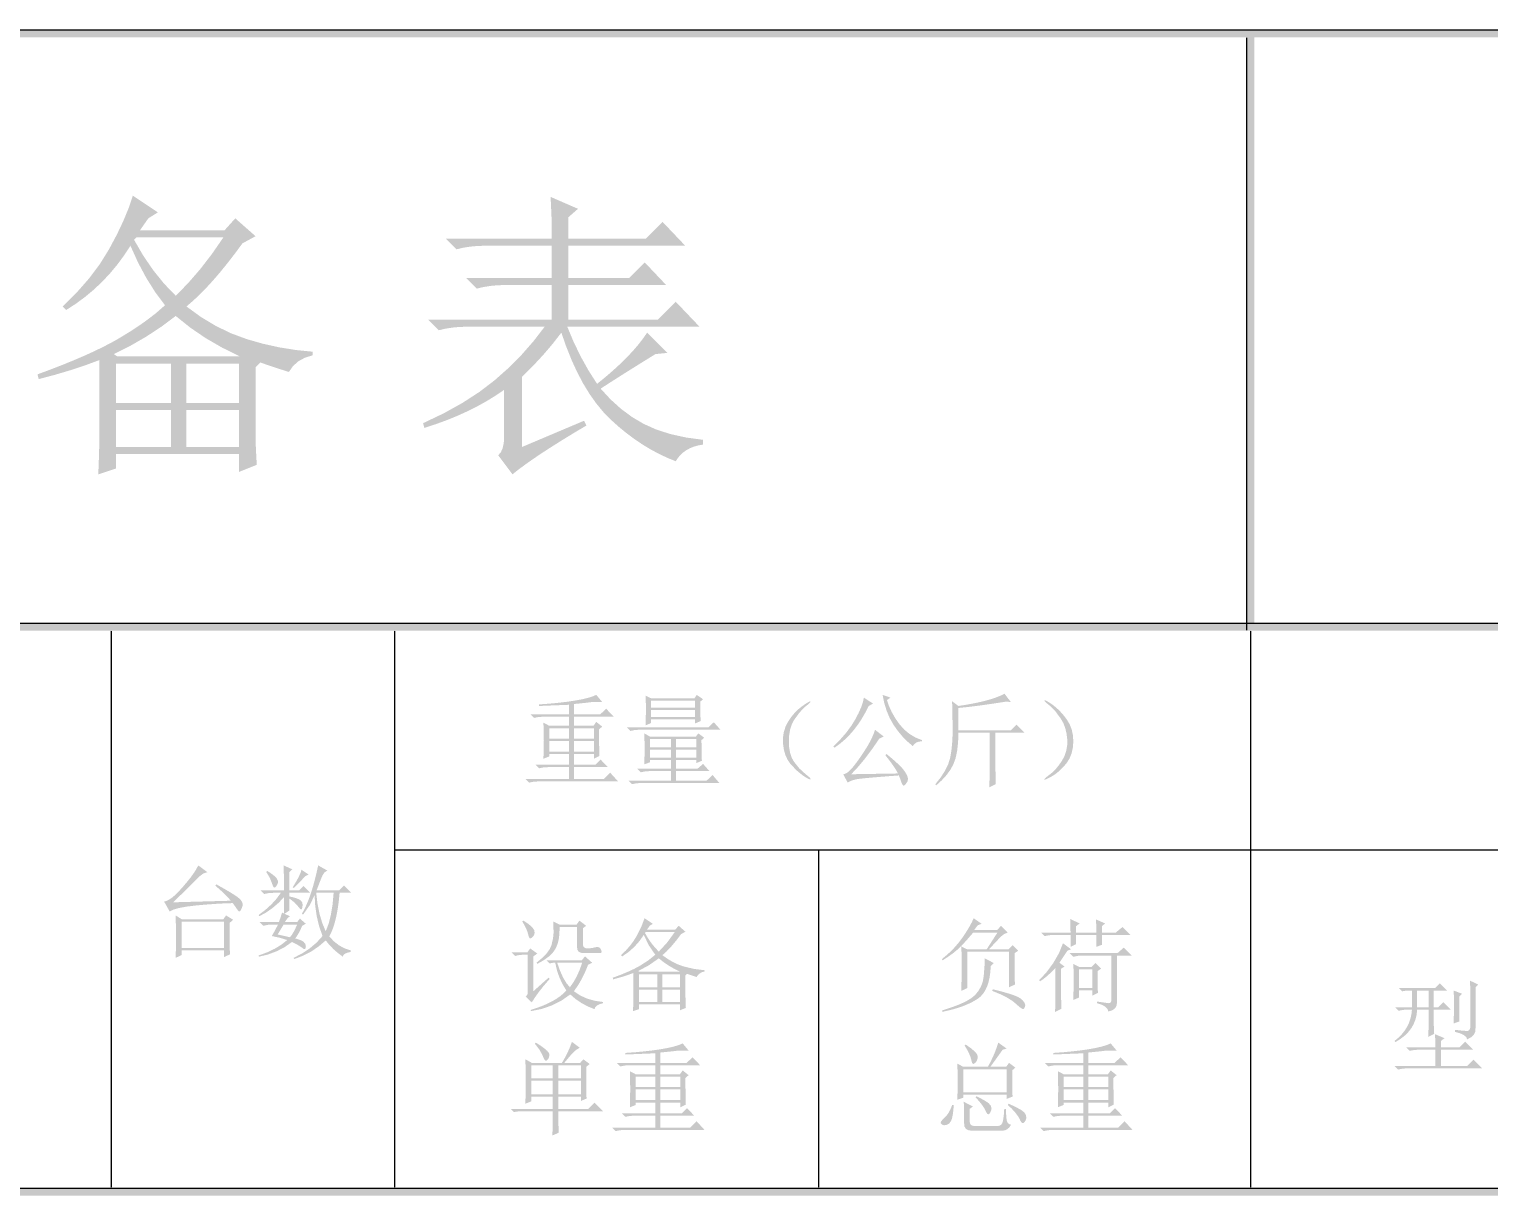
# Model space of a CAD drawing. Header units: millimetres. Extents: x 0 to 383, y 25 to 284.
# Drawn here: x 141.7 to 202.5, y 235.5 to 283.9 of the extents above; entities that cross this region are included whole.
import ezdxf

# ---------------------------------------------------------------- set-up
doc = ezdxf.new("R2010")
doc.units = ezdxf.units.MM

msp = doc.modelspace()

# ---------------------------------------------------------------- hatches: boundary and pattern name
h = msp.add_hatch(color=0)
h.dxf.hatch_style = 2
h.paths.add_polyline_path([(0, 283.548226), (383.109611, 283.548226), (383.109611, 283.886892), (0, 283.886892)])
h = msp.add_hatch(color=0)
h.dxf.hatch_style = 2
h.paths.add_polyline_path([(192.380306, 258.825559), (192.718979, 258.825559), (192.718979, 283.548226), (192.380306, 283.548226)])
h = msp.add_hatch(color=0)
h.paths.add_polyline_path([(144.585972, 265.339601), (144.607676, 265.910109), (144.623179, 266.431007), (144.632481, 266.902296), (144.635582, 267.323976), (144.635582, 270.102101), (144.049571, 269.88506), (143.432554, 269.680421), (142.784532, 269.488185), (142.105503, 269.308351), (142.055894, 269.506788), (142.586094, 269.703675), (143.085289, 269.897462), (143.553477, 270.088148), (143.99066, 270.275734), (144.396836, 270.460218), (144.772007, 270.641603), (145.116172, 270.819886), (145.429332, 270.995069), (145.996739, 271.342335), (146.508336, 271.689601), (146.964122, 272.036866), (147.364097, 272.384132), (146.95792, 272.929835), (146.58275, 273.525148), (146.238585, 274.170069), (145.925425, 274.864601), (145.655674, 274.453773), (145.36732, 274.06465), (145.060362, 273.69723), (144.7348, 273.351515), (144.390635, 273.027504), (144.027867, 272.725196), (143.646495, 272.444593), (143.246519, 272.185694), (143.097691, 272.334523), (143.683702, 272.911232), (144.2015, 273.500343), (144.651085, 274.101857), (145.032457, 274.715773), (145.354918, 275.320387), (145.627769, 275.893995), (145.851011, 276.436598), (146.024644, 276.948194), (147.066441, 276.253663), (146.669566, 276.005616), (146.3223, 275.509523), (149.844566, 275.509523), (150.29105, 276.005616), (151.13441, 275.261476), (150.588707, 274.963819), (150.270121, 274.532063), (149.959288, 274.129762), (149.656205, 273.756916), (149.360875, 273.413526), (149.073295, 273.099592), (148.793467, 272.815113), (148.521391, 272.56009), (148.257066, 272.334523), (148.86168, 271.895359), (149.484898, 271.520791), (150.126719, 271.211335), (150.787144, 270.967509), (151.459971, 270.777253), (152.139, 270.627822), (152.824229, 270.518699), (153.51566, 270.449366), (153.51566, 270.300538), (153.193199, 270.201319), (152.920347, 270.052491), (152.697105, 269.854054), (152.523472, 269.606007), (152.151402, 269.723829), (151.828941, 269.829249), (151.556089, 269.922267), (151.332847, 270.002882), (151.13441, 269.804444), (151.13441, 267.224757), (151.146812, 266.455812), (151.184019, 265.736476), (150.439878, 265.438819), (150.439878, 266.18296), (145.330113, 266.18296), (145.330113, 265.587648)])
h.paths.add_polyline_path([(146.173472, 275.211866), (146.074253, 275.112648), (146.461827, 274.446022), (146.880406, 273.835206), (147.329991, 273.280201), (147.810582, 272.781007), (148.325279, 273.305006), (148.827574, 273.884816), (149.317466, 274.520436), (149.794957, 275.211866)])
h.paths.add_polyline_path([(147.810582, 271.937648), (147.202867, 271.484962), (146.570347, 271.069484), (145.913023, 270.691212), (145.230894, 270.350148), (145.379722, 270.250929), (150.34066, 270.250929), (150.489488, 270.250929), (149.745347, 270.616798), (149.050816, 271.019874), (148.405894, 271.460157)])
h.paths.add_polyline_path([(145.330113, 269.953273), (145.330113, 268.316163), (147.612144, 268.316163), (147.612144, 269.953273)])
h.paths.add_polyline_path([(148.257066, 269.953273), (148.257066, 268.316163), (150.439878, 268.316163), (150.439878, 269.953273)])
h.paths.add_polyline_path([(145.330113, 268.018507), (145.330113, 266.480616), (147.612144, 266.480616), (147.612144, 268.018507)])
h.paths.add_polyline_path([(148.257066, 268.018507), (148.257066, 266.480616), (150.439878, 266.480616), (150.439878, 268.018507)])
h = msp.add_hatch(color=0)
h.dxf.hatch_style = 2
h.paths.add_polyline_path([(162.231035, 266.480616), (164.810722, 267.572023), (164.909941, 267.373585), (164.384392, 267.059651), (163.89915, 266.76277), (163.454216, 266.482942), (163.049589, 266.220167), (162.685271, 265.974446), (162.361259, 265.745777), (162.077556, 265.534162), (161.83416, 265.339601), (161.238847, 266.133351), (161.347368, 266.257374), (161.424882, 266.431007), (161.471391, 266.654249), (161.486894, 266.927101), (161.486894, 268.861866), (161.131102, 268.620021), (160.758256, 268.390577), (160.368358, 268.173536), (159.961406, 267.968898), (159.537401, 267.776661), (159.096342, 267.596827), (158.638231, 267.429396), (158.163066, 267.274366), (158.113457, 267.472804), (158.969218, 267.882081), (159.750566, 268.316163), (160.4575, 268.77505), (161.090019, 269.258741), (161.666728, 269.770338), (162.20623, 270.312941), (162.708525, 270.886549), (163.173613, 271.491163), (159.949003, 271.491163), (159.632744, 271.481861), (159.328886, 271.453956), (159.037431, 271.407447), (158.758378, 271.342335), (158.311894, 271.788819), (163.471269, 271.788819), (163.471269, 273.227491), (161.536503, 273.227491), (161.220244, 273.21819), (160.916386, 273.190284), (160.624931, 273.143775), (160.345878, 273.078663), (159.899394, 273.525148), (163.471269, 273.525148), (163.471269, 274.864601), (160.693144, 274.864601), (160.376884, 274.855299), (160.073027, 274.827394), (159.781572, 274.780885), (159.502519, 274.715773), (159.056035, 275.162257), (163.471269, 275.162257), (163.458867, 276.067628), (163.42166, 276.898585), (164.562675, 276.402491), (164.1658, 276.055226), (164.1658, 275.162257), (167.39041, 275.162257), (168.084941, 275.856788), (169.027519, 274.864601), (164.1658, 274.864601), (164.1658, 273.525148), (166.695878, 273.525148), (167.3408, 274.170069), (168.233769, 273.227491), (164.1658, 273.227491), (164.1658, 271.788819), (167.886503, 271.788819), (168.630644, 272.53296), (169.622832, 271.491163), (164.116191, 271.491163), (164.379741, 270.858644), (164.674296, 270.250929), (164.999858, 269.668019), (165.356425, 269.109913), (165.703691, 269.392842), (166.026152, 269.671119), (166.323808, 269.944746), (166.59666, 270.213722), (166.844707, 270.478047), (167.067949, 270.737721), (167.266386, 270.992744), (167.440019, 271.243116), (168.283378, 270.399757), (167.787285, 270.350148), (167.160966, 269.962574), (166.571855, 269.593605), (166.019951, 269.243238), (165.505253, 268.911476), (165.914531, 268.466111), (166.348613, 268.072939), (166.8075, 267.732478), (167.291191, 267.445243), (167.818291, 267.208479), (168.407402, 267.01874), (169.058525, 266.87551), (169.77166, 266.778273), (169.77166, 266.579835), (169.580199, 266.547279), (169.40269, 266.49922), (169.239134, 266.435658), (169.089531, 266.356593), (168.95388, 266.262025), (168.832182, 266.151954), (168.724437, 266.02638), (168.630644, 265.885304), (168.273571, 266.031807), (167.92173, 266.198463), (167.575185, 266.385273), (167.234002, 266.592237), (166.898246, 266.819355), (166.567979, 267.066627), (166.243268, 267.334053), (165.924177, 267.621632), (165.6154, 267.938667), (165.321544, 268.294459), (165.042545, 268.689009), (164.778338, 269.122316), (164.52886, 269.59438), (164.294044, 270.105201), (164.073827, 270.65478), (163.868144, 271.243116), (163.505376, 270.774928), (163.111601, 270.312941), (162.686821, 269.857154), (162.231035, 269.407569)])
h = msp.add_hatch(color=0)
h.dxf.hatch_style = 2
h.paths.add_polyline_path([(0.338667, 258.825559), (383.109611, 258.825559), (383.109611, 259.164226), (0.338667, 259.164226)])
h = msp.add_hatch(color=0)
h.dxf.hatch_style = 2
h.paths.add_polyline_path([(145.093972, 235.626892), (145.136306, 235.626892), (145.136306, 258.825559), (145.093972, 258.825559)])
h = msp.add_hatch(color=0)
h.dxf.hatch_style = 2
h.paths.add_polyline_path([(156.904972, 235.626892), (156.947306, 235.626892), (156.947306, 258.825559), (156.904972, 258.825559)])
h = msp.add_hatch(color=0)
h.dxf.hatch_style = 2
h.paths.add_polyline_path([(192.549639, 235.626892), (192.591972, 235.626892), (192.591972, 258.825559), (192.549639, 258.825559)])
h = msp.add_hatch(color=0)
h.paths.add_polyline_path([(164.395988, 254.234377), (164.395988, 253.787892), (165.222811, 253.787892), (165.222811, 254.234377)])
h.paths.add_polyline_path([(163.122681, 253.490236), (163.139217, 254.250913), (163.122681, 254.995054), (163.370727, 254.862762), (164.181014, 254.862762), (164.181014, 255.243101), (163.122681, 255.243101), (162.915975, 255.230698), (162.725806, 255.193491), (162.576977, 255.342319), (164.181014, 255.342319), (164.181014, 255.739194), (163.781038, 255.723692), (163.441007, 255.710256), (163.160921, 255.698887), (162.94078, 255.689585), (162.94078, 255.755731), (163.336621, 255.783722), (163.713859, 255.818432), (164.072493, 255.860376), (164.412524, 255.910071), (164.717415, 255.965796), (164.97063, 256.025137), (165.172168, 256.08758), (165.32203, 256.152606), (165.570076, 255.85495), (165.156665, 255.85495), (165.022306, 255.83738), (164.85074, 255.817743), (164.641968, 255.796039), (164.395988, 255.772267), (164.395988, 255.342319), (165.487394, 255.342319), (165.735441, 255.57383), (166.049634, 255.243101), (164.395988, 255.243101), (164.395988, 254.862762), (165.206274, 254.862762), (165.32203, 255.028127), (165.570076, 254.829689), (165.437785, 254.713934), (165.438818, 254.384238), (165.441919, 254.089683), (165.447086, 253.830267), (165.454321, 253.605991), (165.222811, 253.490236), (165.222811, 253.688674), (164.395988, 253.688674), (164.395988, 253.242189), (165.288957, 253.242189), (165.503931, 253.457163), (165.801587, 253.14297), (164.395988, 253.14297), (164.395988, 252.646877), (165.636222, 252.646877), (165.900806, 252.91146), (166.231535, 252.547658), (162.924243, 252.547658), (162.717537, 252.535256), (162.527368, 252.498049), (162.37854, 252.646877), (164.181014, 252.646877), (164.181014, 253.14297), (163.337655, 253.14297), (163.130949, 253.130568), (162.94078, 253.093361), (162.791951, 253.242189), (164.181014, 253.242189), (164.181014, 253.688674), (163.370727, 253.688674), (163.370727, 253.589455)])
h.paths.add_polyline_path([(163.370727, 254.763543), (163.370727, 254.333595), (164.181014, 254.333595), (164.181014, 254.763543)])
h.paths.add_polyline_path([(163.370727, 254.234377), (163.370727, 253.787892), (164.181014, 253.787892), (164.181014, 254.234377)])
h.paths.add_polyline_path([(164.395988, 254.763543), (164.395988, 254.333595), (165.222811, 254.333595), (165.222811, 254.763543)])
h = msp.add_hatch(color=0)
h.paths.add_polyline_path([(167.554451, 254.317059), (167.554451, 253.969793), (168.430884, 253.969793), (168.430884, 254.317059)])
h.paths.add_polyline_path([(168.645858, 254.317059), (168.645858, 253.969793), (169.489217, 253.969793), (169.489217, 254.317059)])
h.paths.add_polyline_path([(167.554451, 253.870575), (167.554451, 253.539845), (168.430884, 253.539845), (168.430884, 253.870575)])
h.paths.add_polyline_path([(168.645858, 253.870575), (168.645858, 253.539845), (169.489217, 253.539845), (169.489217, 253.870575)])
h.paths.add_polyline_path([(169.704191, 254.26745), (169.705225, 253.97186), (169.708325, 253.730015), (169.713493, 253.541913), (169.720727, 253.407554), (169.489217, 253.308335), (169.489217, 253.440627), (168.645858, 253.440627), (168.645858, 253.076825), (169.538826, 253.076825), (169.770337, 253.275262), (170.03492, 252.977606), (168.645858, 252.977606), (168.645858, 252.580731), (169.919165, 252.580731), (170.167212, 252.812241), (170.448332, 252.481512), (167.207186, 252.481512), (167.00048, 252.46911), (166.810311, 252.431903), (166.661483, 252.580731), (168.430884, 252.580731), (168.430884, 252.977606), (167.570988, 252.977606), (167.364282, 252.965204), (167.174113, 252.927997), (167.025285, 253.076825), (168.430884, 253.076825), (168.430884, 253.440627), (167.554451, 253.440627), (167.554451, 253.341408), (167.322941, 253.258726), (167.339477, 253.90916), (167.322941, 254.548569), (167.554451, 254.416278), (169.472681, 254.416278), (169.571899, 254.548569), (169.819946, 254.366668)])
h.paths.add_polyline_path([(167.604061, 255.904559), (167.604061, 255.623439), (169.439608, 255.623439), (169.439608, 255.904559)])
h.paths.add_polyline_path([(167.604061, 255.52422), (167.604061, 255.226564), (169.439608, 255.226564), (169.439608, 255.52422)])
h.paths.add_polyline_path([(169.654582, 255.871486), (169.655615, 255.5914), (169.658716, 255.36299), (169.663883, 255.186257), (169.671118, 255.0612), (169.439608, 254.961981), (169.439608, 255.127345), (167.604061, 255.127345), (167.604061, 254.978517), (167.37255, 254.879299), (167.384953, 255.177644), (167.389087, 255.546269), (167.388053, 255.734285), (167.384953, 255.892846), (167.379785, 256.021434), (167.37255, 256.119533), (167.620597, 256.003778), (169.406535, 256.003778), (169.505753, 256.152606), (169.770337, 255.970705)])
h.paths.add_polyline_path([(166.595337, 254.796616), (169.985311, 254.796616), (170.216821, 255.01159), (170.497941, 254.697398), (167.058358, 254.697398), (166.913664, 254.684995), (166.744165, 254.647788)])
h = msp.add_hatch(color=0)
h.paths.add_polyline_path([(175.938436, 252.845314), (177.889738, 252.878387), (177.788452, 253.049953), (177.666496, 253.233921), (177.523869, 253.430291), (177.360571, 253.639064), (177.410181, 253.688674), (177.686219, 253.458197), (177.902829, 253.26286), (178.060528, 253.102663), (178.159833, 252.977606), (178.221759, 252.87632), (178.266631, 252.787437), (178.293934, 252.710956), (178.303149, 252.646877), (178.283168, 252.551103), (178.225979, 252.459464), (178.163278, 252.389873), (178.121248, 252.365757), (178.084041, 252.394696), (178.038566, 252.481512), (177.976554, 252.659279), (177.922811, 252.795705), (177.547381, 252.7678), (177.214844, 252.741961), (176.925197, 252.71819), (176.678442, 252.696486), (176.474579, 252.676849), (176.313607, 252.659279), (176.195526, 252.643776), (176.120337, 252.63034), (175.930168, 252.572463), (175.789608, 252.498049), (175.607707, 252.845314), (175.677987, 252.85875), (175.756535, 252.899058), (175.843351, 252.966237), (175.938436, 253.060288), (176.046009, 253.186379), (176.170635, 253.349676), (176.312832, 253.550181), (176.473115, 253.787892), (176.629091, 254.036973), (176.757679, 254.271584), (176.858362, 254.491725), (176.930623, 254.697398), (177.294425, 254.416278), (177.112524, 254.333595), (176.8097, 253.893312), (176.513078, 253.498504), (176.222656, 253.149172)])
h.paths.add_polyline_path([(176.467602, 256.036851), (176.847941, 255.788804), (176.66604, 255.689585), (176.524447, 255.40924), (176.372518, 255.146983), (176.210254, 254.902811), (176.037655, 254.676727), (175.85472, 254.468729), (175.66145, 254.278818), (175.457845, 254.106994), (175.243905, 253.953257), (175.194295, 254.002866), (175.480669, 254.290273), (175.728285, 254.574063), (175.937661, 254.854752), (176.109312, 255.132858), (176.246686, 255.397355), (176.352536, 255.636531), (176.426347, 255.849868)])
h.paths.add_polyline_path([(177.575545, 256.036851), (177.426717, 255.937632), (177.514653, 255.682436), (177.629978, 255.429825), (177.773207, 255.180314), (177.944859, 254.93442), (178.143211, 254.710058), (178.36585, 254.524454), (178.61226, 254.37709), (178.881925, 254.26745), (178.881925, 254.21784), (178.758935, 254.205438), (178.654549, 254.168231), (178.568766, 254.106219), (178.501587, 254.019403), (178.277397, 254.211639), (178.068194, 254.424546), (177.874493, 254.658123), (177.696812, 254.912372), (177.541697, 255.188324), (177.415004, 255.487013), (177.316216, 255.808441), (177.244816, 256.152606)])
h = msp.add_hatch(color=0)
h.dxf.hatch_style = 2
h.paths.add_polyline_path([(180.138696, 255.888023), (180.40328, 255.689585), (180.729875, 255.741003), (181.031665, 255.796039), (181.308651, 255.854691), (181.560832, 255.916961), (181.788208, 255.982849), (181.99078, 256.052354), (182.168546, 256.125476), (182.321509, 256.202215), (182.586092, 255.85495), (182.387655, 255.871486), (181.798543, 255.780536), (181.271444, 255.706122), (180.806356, 255.648244), (180.40328, 255.606903), (180.40328, 254.680861), (182.586092, 254.680861), (182.817602, 254.912372), (183.148332, 254.581642), (181.94117, 254.581642), (181.941429, 254.168231), (181.942204, 253.796161), (181.943496, 253.465431), (181.945304, 253.176043), (181.94763, 252.927997), (181.950472, 252.721291), (181.953831, 252.555926), (181.957707, 252.431903), (181.693123, 252.299611), (181.700358, 252.752297), (181.705526, 253.28353), (181.708626, 253.893312), (181.70966, 254.581642), (180.40328, 254.581642), (180.389844, 254.169351), (180.349536, 253.809252), (180.282357, 253.501863), (180.188306, 253.247701), (180.063249, 253.02334), (179.903052, 252.804662), (179.707715, 252.591152), (179.477238, 252.382293), (179.444165, 252.431903), (179.674728, 252.724391), (179.854131, 253.006545), (179.982892, 253.278363), (180.061526, 253.539845), (180.108035, 253.809596), (180.140074, 254.106219), (180.157644, 254.429714), (180.160745, 254.78008), (180.156525, 255.122178), (180.151788, 255.420868), (180.146017, 255.676149)])
h = msp.add_hatch(color=0)
h.dxf.hatch_style = 2
h.paths.add_polyline_path([(184.906708, 253.308335), (184.767182, 253.14409), (184.621454, 252.998965), (184.469526, 252.873478), (184.311396, 252.768144), (184.169802, 252.690716), (184.067483, 252.640676), (184.004438, 252.618541), (183.980667, 252.624828), (183.992983, 252.653853), (184.037855, 252.699931), (184.114767, 252.763579), (184.223201, 252.845314), (184.340076, 252.941519), (184.459535, 253.065111), (184.582094, 253.216609), (184.708271, 253.39653), (184.818772, 253.599015), (184.893617, 253.81752), (184.932288, 254.051528), (184.934269, 254.300523), (184.905416, 254.545555), (184.852276, 254.768367), (184.775364, 254.969474), (184.675198, 255.149394), (184.451267, 255.45463), (184.223201, 255.689585), (184.114767, 255.778555), (184.037855, 255.84737), (183.992983, 255.896549), (183.980667, 255.926608), (184.003404, 255.931775), (184.063349, 255.905937), (184.160501, 255.849093), (184.294859, 255.761243), (184.447735, 255.645488), (184.600095, 255.504928), (184.751421, 255.339563), (184.901196, 255.149394), (185.030473, 254.938468), (185.120993, 254.710489), (185.173273, 254.46494), (185.187828, 254.201304), (185.167158, 253.940855), (185.113414, 253.70521), (185.026598, 253.49437)])
h = msp.add_hatch(color=0)
h.dxf.hatch_style = 2
h.paths.add_polyline_path([(174.025719, 252.861851), (174.13622, 252.772967), (174.211065, 252.704754), (174.249736, 252.657212), (174.251717, 252.63034), (174.219678, 252.628101), (174.156632, 252.653767), (174.062581, 252.706305), (173.937524, 252.784681), (173.661228, 253.007234), (173.397333, 253.291799), (173.282612, 253.461297), (173.194762, 253.655601), (173.133784, 253.874709), (173.099677, 254.118622), (173.097524, 254.367788), (173.132061, 254.603002), (173.202772, 254.82478), (173.309139, 255.033639), (173.438416, 255.225875), (173.578545, 255.397441), (173.730043, 255.548336), (173.893427, 255.678561), (174.042255, 255.78088), (174.149742, 255.848059), (174.215888, 255.880099), (174.240693, 255.876998), (174.230271, 255.847973), (174.190394, 255.801895), (174.120545, 255.738247), (174.020207, 255.656512), (173.789385, 255.420868), (173.562698, 255.110809), (173.46546, 254.924774), (173.396644, 254.713934), (173.355734, 254.478289), (173.342212, 254.21784), (173.355648, 253.959544), (173.395955, 253.730704), (173.463135, 253.531836), (173.557186, 253.363457), (173.781117, 253.085782)])
h = msp.add_hatch(color=0)
h.dxf.hatch_style = 2
h.paths.add_polyline_path([(156.947306, 249.681559), (240.054694, 249.681559), (240.054694, 249.723892), (156.947306, 249.723892)])
h = msp.add_hatch(color=0)
h.dxf.hatch_style = 2
h.paths.add_polyline_path([(174.557972, 235.626892), (174.600306, 235.626892), (174.600306, 249.681559), (174.557972, 249.681559)])
h = msp.add_hatch(color=0)
h.paths.add_polyline_path([(148.053337, 246.699705), (148.053337, 245.608299), (149.822738, 245.608299), (149.822738, 246.699705)])
h.paths.add_polyline_path([(147.706071, 247.509991), (150.103858, 247.576137), (149.995337, 247.702228), (149.851677, 247.848989), (149.672876, 248.01642), (149.458936, 248.204523), (149.508545, 248.254132), (149.797933, 248.091868), (150.037712, 247.952342), (150.227881, 247.835553), (150.368441, 247.741502), (150.469727, 247.658819), (150.542074, 247.576137), (150.585482, 247.493455), (150.599951, 247.410773), (150.587549, 247.344627), (150.550342, 247.245408), (150.504867, 247.158592), (150.46766, 247.129653), (150.422184, 247.146189), (150.384977, 247.195799), (150.18654, 247.476918), (149.829973, 247.464516), (149.454802, 247.443845), (149.061027, 247.414907), (148.648649, 247.3777), (148.264177, 247.331191), (147.954118, 247.274347), (147.718474, 247.207167), (147.557243, 247.129653), (147.325733, 247.543064), (147.404281, 247.56072), (147.491097, 247.597497), (147.586182, 247.65391), (147.689535, 247.730477), (147.806323, 247.83383), (147.941716, 247.970256), (148.095711, 248.139755), (148.268311, 248.342326), (148.434709, 248.551013), (148.570101, 248.738512), (148.674488, 248.904308), (148.747868, 249.047882), (149.128207, 248.766762), (148.958708, 248.708885), (148.814014, 248.601398), (148.764146, 248.551788), (148.688957, 248.477374), (148.588446, 248.378155), (148.462614, 248.254132), (148.311461, 248.105304), (148.134986, 247.931671), (147.933189, 247.733234)])
h.paths.add_polyline_path([(147.80529, 245.194887), (147.812525, 245.377908), (147.817692, 245.580049), (147.820793, 245.801827), (147.821826, 246.043759), (147.817692, 246.526761), (147.80529, 246.964288), (148.069873, 246.798924), (149.789665, 246.798924), (149.90542, 246.964288), (150.203076, 246.782387), (150.054248, 246.650095), (150.054248, 245.806736), (150.058382, 245.60003), (150.070785, 245.343715), (149.822738, 245.22796), (149.822738, 245.50908), (148.053337, 245.50908), (148.053337, 245.310642)])
h = msp.add_hatch(color=0)
h.paths.add_polyline_path([(152.303207, 246.58395), (152.05516, 246.170538), (152.290804, 246.116795), (152.56779, 246.054783), (152.642204, 246.149868), (152.716618, 246.269757), (152.791032, 246.414451), (152.865446, 246.58395)])
h.paths.add_polyline_path([(151.625212, 248.816372), (151.766805, 248.723354), (151.877393, 248.642739), (151.956975, 248.574526), (152.00555, 248.518715), (152.05516, 248.431899), (152.071696, 248.369887), (152.055849, 248.287205), (152.011062, 248.204523), (151.960764, 248.142511), (151.922868, 248.12184), (151.898063, 248.132176), (151.873259, 248.163181), (151.848454, 248.214858), (151.823649, 248.287205), (151.728565, 248.526984), (151.575602, 248.783299)])
h.paths.add_polyline_path([(153.047347, 248.865981), (153.345003, 248.667543), (153.22098, 248.609666), (153.113493, 248.502179), (153.046314, 248.427765), (152.960531, 248.336814), (152.856144, 248.229327), (152.733155, 248.105304), (152.683545, 248.138377), (152.824105, 248.369887), (152.931592, 248.568325), (153.006006, 248.733689)])
h.paths.add_polyline_path([(152.303207, 249.047882), (152.667009, 248.882517), (152.534717, 248.766762), (152.534717, 248.006085), (152.948128, 248.006085), (153.13003, 248.187986), (153.411149, 247.906866), (152.534717, 247.906866), (152.534717, 247.758038), (152.706369, 247.716783), (152.841331, 247.676045), (152.940119, 247.63634), (153.00325, 247.598186), (153.072841, 247.514814), (153.096957, 247.410773), (153.08042, 247.283993), (153.05975, 247.229561), (153.030811, 247.212335), (152.985336, 247.241274), (152.915056, 247.32809), (152.753825, 247.505857), (152.534717, 247.675356), (152.534717, 247.162726), (152.33628, 247.030434), (152.56779, 246.931215), (152.523348, 246.90331), (152.472705, 246.852667), (152.415861, 246.779287), (152.352816, 246.683168), (152.865446, 246.683168), (152.981201, 246.831997), (153.229248, 246.617023), (153.08042, 246.53434), (152.999805, 246.35864), (152.923324, 246.211879), (152.850977, 246.094057), (152.782764, 246.005174), (152.903773, 245.971153), (153.002561, 245.935583), (153.079645, 245.898979), (153.135542, 245.861858), (153.205133, 245.778486), (153.229248, 245.674444), (153.216846, 245.587628), (153.179639, 245.558689), (153.125895, 245.575226), (153.063884, 245.624835), (152.86958, 245.748859), (152.650472, 245.856345), (152.347648, 245.644472), (152.017953, 245.471873), (151.661385, 245.338548), (151.277946, 245.244497), (151.26141, 245.294106), (151.621078, 245.427431), (151.939405, 245.57936), (152.21639, 245.749892), (152.452035, 245.939028), (152.12544, 246.038247), (151.807113, 246.104392), (151.848454, 246.171572), (151.906332, 246.273891), (151.980746, 246.41135), (152.071696, 246.58395), (151.856722, 246.58395), (151.650016, 246.571547), (151.459847, 246.53434), (151.311019, 246.683168), (152.104769, 246.683168), (152.170915, 246.865069), (152.237061, 247.080043), (152.319743, 247.04697), (152.319743, 247.724965), (152.088233, 247.48312), (151.840186, 247.270213), (151.575602, 247.086245), (151.294483, 246.931215), (151.26141, 246.980825), (151.548731, 247.199933), (151.798845, 247.427309), (152.011752, 247.662954), (152.187451, 247.906866), (151.889795, 247.906866), (151.683089, 247.894464), (151.49292, 247.857257), (151.344092, 248.006085), (152.319743, 248.006085), (152.315609, 248.564191)])
h.paths.add_polyline_path([(153.659196, 247.906866), (153.715007, 247.446946), (153.799756, 247.0263), (153.913444, 246.644928), (154.056071, 246.30283), (154.175961, 246.613922), (154.271045, 246.984959), (154.341325, 247.41594), (154.3868, 247.906866)])
h.paths.add_polyline_path([(153.741878, 249.047882), (154.122217, 248.832908), (154.006462, 248.758494), (153.92378, 248.63447), (153.883472, 248.539386), (153.828695, 248.40296), (153.759448, 248.225193), (153.675733, 248.006085), (154.618311, 248.006085), (154.816748, 248.204523), (155.114405, 247.906866), (154.634847, 247.906866), (154.606425, 247.61076), (154.570768, 247.334291), (154.527877, 247.07746), (154.477751, 246.840265), (154.42039, 246.622707), (154.355794, 246.424786), (154.283964, 246.246503), (154.204899, 246.087856), (154.403337, 245.87805), (154.618311, 245.711651), (154.849821, 245.588662), (155.097868, 245.50908), (155.097868, 245.442934), (154.959375, 245.411928), (154.858089, 245.36852), (154.794011, 245.312709), (154.767139, 245.244497), (154.561467, 245.398492), (154.374398, 245.562823), (154.205933, 245.73749), (154.056071, 245.922491), (153.769784, 245.675478), (153.456625, 245.463605), (153.116594, 245.286871), (152.749691, 245.145278), (152.716618, 245.194887), (153.07732, 245.381956), (153.398747, 245.595896), (153.6809, 245.836708), (153.92378, 246.104392), (153.785287, 246.502301), (153.684001, 246.918813), (153.619922, 247.353928), (153.59305, 247.807648), (153.390479, 247.390102), (153.113493, 246.997361), (153.063884, 247.030434), (153.161294, 247.206651), (153.255086, 247.404571), (153.345262, 247.624196), (153.43182, 247.865525), (153.514761, 248.128558), (153.594084, 248.413295), (153.66979, 248.719737)])
h = msp.add_hatch(color=0)
h.paths.add_polyline_path([(166.853306, 242.977017), (166.865708, 243.340819), (166.869842, 243.638476), (166.869842, 244.564517), (166.468833, 244.423957), (166.026483, 244.299934), (166.009946, 244.36608), (166.353078, 244.496304), (166.654868, 244.622395), (166.915317, 244.744351), (167.134425, 244.862174), (167.494093, 245.093684), (167.779347, 245.325194), (167.518898, 245.705533), (167.29979, 246.152017), (167.113755, 245.885367), (166.902915, 245.647655), (166.66727, 245.438883), (166.406821, 245.259049), (166.357212, 245.308658), (166.552549, 245.500894), (166.725148, 245.697265), (166.87501, 245.897769), (167.002134, 246.102408), (167.200571, 246.495149), (167.332863, 246.846549), (167.680128, 246.615038), (167.547837, 246.532356), (167.432082, 246.366991), (168.60617, 246.366991), (168.754998, 246.532356), (169.036118, 246.284309), (168.854217, 246.18509), (168.644411, 245.907071), (168.44494, 245.668326), (168.255804, 245.468855), (168.077003, 245.308658), (168.278542, 245.161983), (168.486281, 245.036495), (168.700221, 244.932712), (168.920363, 244.851149), (169.370981, 244.738839), (169.829868, 244.680273), (169.829868, 244.630663), (169.722381, 244.59759), (169.631431, 244.547981), (169.557016, 244.481835), (169.499139, 244.399153), (169.267628, 244.473567), (169.102264, 244.531444), (169.036118, 244.465299), (169.036118, 243.605403), (169.052655, 243.109309), (168.804608, 243.01009), (168.804608, 243.258137), (167.101352, 243.258137), (167.101352, 243.0597)])
h.paths.add_polyline_path([(167.382472, 246.267773), (167.349399, 246.2347), (167.47859, 246.012491), (167.618117, 245.808886), (167.767978, 245.623884), (167.928175, 245.457486), (168.267173, 245.825422), (168.589634, 246.267773)])
h.paths.add_polyline_path([(167.928175, 245.176366), (167.514764, 244.886978), (167.06828, 244.6472), (167.117889, 244.614127), (168.771535, 244.614127), (168.821144, 244.614127), (168.573097, 244.736083), (168.341587, 244.870442), (168.126613, 245.017203)])
h.paths.add_polyline_path([(167.101352, 244.514908), (167.101352, 243.969205), (167.86203, 243.969205), (167.86203, 244.514908)])
h.paths.add_polyline_path([(168.077003, 244.514908), (168.077003, 243.969205), (168.804608, 243.969205), (168.804608, 244.514908)])
h.paths.add_polyline_path([(167.101352, 243.869986), (167.101352, 243.357356), (167.86203, 243.357356), (167.86203, 243.869986)])
h.paths.add_polyline_path([(168.077003, 243.869986), (168.077003, 243.357356), (168.804608, 243.357356), (168.804608, 243.869986)])
h = msp.add_hatch(color=0)
h.paths.add_polyline_path([(180.524988, 243.820377), (180.541524, 244.768467), (180.53739, 245.243201), (180.524988, 245.688997), (180.364791, 245.540168), (180.181856, 245.39134), (179.976184, 245.242512), (179.747774, 245.093684), (179.714701, 245.143293), (179.966969, 245.355167), (180.194948, 245.577375), (180.399156, 245.809919), (180.580109, 246.052799), (180.736086, 246.288443), (180.864674, 246.499283), (180.965357, 246.685318), (181.037618, 246.846549), (181.368347, 246.615038), (181.202983, 246.548892), (181.054155, 246.350455), (182.013269, 246.350455), (182.178634, 246.532356), (182.459753, 246.251236), (182.315059, 246.193359), (182.178634, 246.085872), (182.098018, 246.003189), (181.988464, 245.887434), (181.849972, 245.738606), (181.68254, 245.556705), (182.492826, 245.556705), (182.658191, 245.722069), (182.889701, 245.490559), (182.740873, 245.39134), (182.741132, 245.15027), (182.741907, 244.93142), (182.743199, 244.734791), (182.745007, 244.560383), (182.747333, 244.408196), (182.750175, 244.27823), (182.753534, 244.170485), (182.75741, 244.08496), (182.509363, 243.969205), (182.509363, 245.457486), (180.773035, 245.457486), (180.773035, 243.936132)])
h.paths.add_polyline_path([(181.583321, 245.556705), (182.029806, 246.251236), (181.021082, 246.251236), (180.760632, 245.949446), (180.508451, 245.67246), (180.756498, 245.556705)])
h.paths.add_polyline_path([(181.748686, 244.845637), (181.732935, 244.603791), (181.702263, 244.382616), (181.656734, 244.182112), (181.596413, 244.002278), (181.521363, 243.843114), (181.431651, 243.704622), (181.32734, 243.586799), (181.208495, 243.489648), (180.927289, 243.325317), (180.587689, 243.179589), (180.189177, 243.052465), (179.731238, 242.943944), (179.731238, 243.01009), (179.984194, 243.088897), (180.213896, 243.16822), (180.420343, 243.24806), (180.603536, 243.328417), (180.763475, 243.409291), (180.900159, 243.490681), (181.013589, 243.572588), (181.103764, 243.655012), (181.243376, 243.827611), (181.348366, 244.01468), (181.419249, 244.216218), (181.456542, 244.432226), (181.488926, 244.841503), (181.500639, 245.176366), (181.880977, 244.977929)])
h.paths.add_polyline_path([(181.814832, 243.820377), (181.831368, 243.886523), (182.068132, 243.828731), (182.282676, 243.771456), (182.475515, 243.715215), (182.647167, 243.660524), (182.794961, 243.605747), (182.915884, 243.548903), (183.009935, 243.489992), (183.077115, 243.429014), (183.159108, 243.318771), (183.187358, 243.225064), (183.179778, 243.183723), (183.159797, 243.125845), (183.134303, 243.076236), (183.104675, 243.0597), (183.062301, 243.072102), (183.001322, 243.109309), (182.921741, 243.171321), (182.823556, 243.258137), (182.65509, 243.398697), (182.430815, 243.539257), (182.150728, 243.679817)])
h = msp.add_hatch(color=0)
h.paths.add_polyline_path([(185.072514, 245.655924), (185.072514, 246.152017), (184.394519, 246.152017), (184.187813, 246.139615), (183.997644, 246.102408), (183.848816, 246.251236), (185.072514, 246.251236), (185.055977, 246.813476), (185.452852, 246.631575), (185.304024, 246.515819), (185.304024, 246.251236), (186.147384, 246.251236), (186.14325, 246.53649), (186.130847, 246.796939), (186.511186, 246.631575), (186.378894, 246.515819), (186.378894, 246.251236), (186.95767, 246.251236), (187.23879, 246.482747), (187.569519, 246.152017), (186.378894, 246.152017), (186.378894, 245.738606), (186.147384, 245.655924), (186.147384, 246.152017), (185.304024, 246.152017), (185.304024, 245.771679)])
h.paths.add_polyline_path([(186.180457, 243.373892), (186.339706, 243.351155), (186.470534, 243.332551), (186.573456, 243.318082), (186.64899, 243.307747), (186.70368, 243.310847), (186.743385, 243.336685), (186.767587, 243.385261), (186.775769, 243.456575), (186.775769, 245.292122), (185.585144, 245.292122), (185.378438, 245.279719), (185.188269, 245.242512), (185.039441, 245.39134), (187.023816, 245.39134), (187.288399, 245.622851), (187.619128, 245.292122), (187.00728, 245.292122), (187.00728, 243.357356), (186.990743, 243.208528), (186.924597, 243.092773), (186.808842, 243.01009), (186.643477, 242.960481), (186.608337, 243.069001), (186.519454, 243.163053), (186.376827, 243.242634), (186.180457, 243.307747)])
h.paths.add_polyline_path([(185.188269, 243.440038), (185.204806, 244.233788), (185.200671, 244.601724), (185.188269, 244.944856), (185.436316, 244.812564), (185.948946, 244.812564), (186.114311, 244.977929), (186.345821, 244.746418), (186.196993, 244.6472), (186.198027, 244.323705), (186.201127, 244.064289), (186.206295, 243.868953), (186.21353, 243.737694), (185.982019, 243.621939), (185.982019, 243.836913), (185.41978, 243.836913), (185.41978, 243.539257)])
h.paths.add_polyline_path([(185.41978, 244.713345), (185.41978, 243.936132), (185.982019, 243.936132), (185.982019, 244.713345)])
h.paths.add_polyline_path([(184.824467, 244.829101), (184.675639, 244.746418), (184.675897, 244.40923), (184.676672, 244.108731), (184.677964, 243.844923), (184.679773, 243.617805), (184.682098, 243.427377), (184.684941, 243.27364), (184.6883, 243.156593), (184.692175, 243.076236), (184.427592, 242.943944), (184.431468, 243.044972), (184.434827, 243.18269), (184.437669, 243.357098), (184.439994, 243.568196), (184.441803, 243.815984), (184.443095, 244.100463), (184.44387, 244.421632), (184.444128, 244.779491), (184.273596, 244.601724), (184.109265, 244.448762), (183.951135, 244.320605), (183.799207, 244.217252), (183.766134, 244.266861), (184.059656, 244.581743), (184.34491, 244.966905), (184.588822, 245.387895), (184.758321, 245.804752), (185.08905, 245.556705), (184.940222, 245.490559), (184.609493, 244.994465)])
h = msp.add_hatch(color=0)
h.paths.add_polyline_path([(162.239634, 246.714257), (162.289243, 246.74733), (162.411286, 246.667748), (162.513174, 246.594368), (162.595426, 246.527188), (162.658557, 246.46621), (162.737105, 246.351144), (162.757776, 246.240212), (162.732971, 246.144438), (162.675094, 246.069335), (162.616527, 246.019726), (162.586899, 246.003189), (162.555893, 246.013525), (162.529022, 246.04453), (162.506284, 246.096207), (162.487681, 246.168554), (162.453574, 246.289477), (162.400864, 246.420735), (162.329551, 246.562328)])
h.paths.add_polyline_path([(162.702655, 243.80384), (163.33104, 244.36608), (163.380649, 244.31647), (163.137426, 244.035351), (162.939677, 243.787304), (162.777758, 243.559928), (162.636509, 243.340819), (162.388462, 243.57233), (162.458742, 243.679817), (162.471144, 243.80384), (162.471144, 245.325194), (162.25617, 245.325194), (162.111476, 245.312792), (161.941977, 245.275585), (161.793149, 245.424413), (162.454608, 245.424413), (162.570363, 245.589778), (162.868019, 245.374804), (162.702655, 245.259049)])
h.paths.add_polyline_path([(163.694842, 244.994465), (163.814731, 244.657535), (163.942889, 244.374348), (164.079315, 244.144905), (164.224009, 243.969205), (164.37387, 244.182112), (164.509263, 244.423957), (164.630185, 244.694742), (164.736639, 244.994465)])
h.paths.add_polyline_path([(163.248358, 245.093684), (164.720102, 245.093684), (164.852394, 245.259049), (165.15005, 244.994465), (164.984686, 244.911783), (164.854461, 244.59449), (164.711834, 244.304068), (164.556805, 244.040518), (164.389373, 243.80384), (164.644655, 243.633308), (164.930942, 243.50205), (165.248236, 243.410066), (165.596535, 243.357356), (165.596535, 243.307747), (165.450807, 243.261238), (165.344354, 243.204394), (165.277174, 243.137214), (165.249269, 243.0597), (164.969183, 243.172354), (164.7077, 243.311881), (164.464821, 243.478279), (164.240545, 243.671549), (163.877777, 243.417301), (163.484002, 243.216796), (163.059222, 243.070035), (162.603436, 242.977017), (162.586899, 243.026627), (162.841664, 243.108017), (163.076792, 243.195092), (163.292283, 243.287851), (163.488136, 243.386295), (163.664353, 243.490423), (163.820933, 243.600235), (163.957875, 243.715732), (164.075181, 243.836913), (163.916017, 244.101497), (163.785793, 244.382616), (163.684507, 244.680273), (163.61216, 244.994465), (163.529477, 244.994465), (163.380649, 244.961392)])
h.paths.add_polyline_path([(164.769712, 245.755142), (164.781081, 245.682795), (164.815187, 245.631119), (164.872031, 245.600113), (164.951613, 245.589778), (165.12938, 245.60218), (165.298878, 245.639387), (165.367091, 245.647742), (165.422902, 245.640076), (165.46631, 245.616908), (165.497316, 245.578753), (165.534523, 245.499516), (165.546925, 245.44095), (165.535212, 245.4127), (165.502828, 245.396852), (165.460367, 245.393666), (165.373982, 245.392029), (165.243154, 245.391426), (165.067368, 245.39134), (164.802785, 245.39134), (164.673594, 245.407877), (164.583677, 245.457486), (164.533034, 245.540168), (164.521665, 245.655924), (164.521665, 246.482747), (163.794061, 246.482747), (163.789927, 246.215149), (163.760988, 245.974939), (163.707244, 245.762635), (163.628696, 245.578753), (163.512941, 245.412269), (163.347576, 245.251469), (163.132602, 245.095837), (162.868019, 244.944856), (162.834946, 244.994465), (163.07171, 245.194022), (163.253181, 245.379627), (163.379874, 245.551796), (163.452307, 245.711045), (163.521898, 245.999744), (163.546014, 246.251236), (163.529477, 246.714257), (163.794061, 246.581965), (164.505128, 246.581965), (164.620884, 246.74733), (164.902003, 246.532356), (164.769712, 246.433137)])
h = msp.add_hatch(color=0)
h.paths.add_polyline_path([(199.967894, 241.899502), (199.980296, 242.242633), (199.984431, 242.511351), (199.984431, 243.040517), (199.504873, 243.040517), (199.483428, 242.82761), (199.435627, 242.627106), (199.361471, 242.439004), (199.260961, 242.263304), (199.134095, 242.100006), (198.980874, 241.949111), (198.801299, 241.810618), (198.595368, 241.684528), (198.562295, 241.734137), (198.721975, 241.866687), (198.862018, 242.008022), (198.982425, 242.158142), (199.083194, 242.317047), (199.164326, 242.484737), (199.225821, 242.661212), (199.267678, 242.846472), (199.289899, 243.040517), (199.124535, 243.040517), (198.917829, 243.028115), (198.72766, 242.990908), (198.578832, 243.139736), (199.289899, 243.139736), (199.289899, 243.834267), (199.074925, 243.834267), (198.876488, 243.801194), (198.744196, 243.933486), (200.249014, 243.933486), (200.447451, 244.131924), (200.745108, 243.834267), (200.199405, 243.834267), (200.199405, 243.139736), (200.381306, 243.139736), (200.59628, 243.35471), (200.910472, 243.040517), (200.199405, 243.040517), (200.199405, 242.511351), (200.200438, 242.357355), (200.203539, 242.226097), (200.208706, 242.117576), (200.215941, 242.031793)])
h.paths.add_polyline_path([(199.504873, 243.834267), (199.504873, 243.139736), (199.984431, 243.139736), (199.984431, 243.834267)])
h.paths.add_polyline_path([(201.026227, 242.461741), (201.042764, 243.205882), (201.03863, 243.544879), (201.026227, 243.834267), (201.373493, 243.701976), (201.257738, 243.58622), (201.257738, 242.544424)])
h.paths.add_polyline_path([(201.704222, 244.247679), (202.051488, 244.082314), (201.935733, 243.966559), (201.935733, 242.263304), (201.926431, 242.116543), (201.865453, 241.990452), (201.752798, 241.885032), (201.588467, 241.800283), (201.550226, 241.894334), (201.452041, 241.97805), (201.293911, 242.05143), (201.075837, 242.114476), (201.075837, 242.197158), (201.270226, 242.17554), (201.423791, 242.16064), (201.537049, 242.152975), (201.610516, 242.153061), (201.657972, 242.169511), (201.692509, 242.210249), (201.71361, 242.274759), (201.720759, 242.362523), (201.720759, 243.735049), (201.716625, 243.970693)])
h.paths.add_polyline_path([(200.26555, 241.469554), (200.261416, 241.730003), (200.249014, 242.015257), (200.645889, 241.849892), (200.497061, 241.734137), (200.497061, 241.469554), (201.274274, 241.469554), (201.505785, 241.701064), (201.836514, 241.370335), (200.497061, 241.370335), (200.497061, 240.69234), (201.588467, 240.69234), (201.85305, 240.956924), (202.216852, 240.593122), (199.107998, 240.593122), (198.901293, 240.580719), (198.711123, 240.543512), (198.562295, 240.69234), (200.26555, 240.69234), (200.26555, 241.370335), (199.587556, 241.370335), (199.38085, 241.357933), (199.190681, 241.320726), (199.041852, 241.469554)])
h = msp.add_hatch(color=0)
h.paths.add_polyline_path([(162.619972, 240.722767), (162.619972, 240.177064), (163.512941, 240.177064), (163.512941, 240.722767)])
h.paths.add_polyline_path([(163.744451, 240.722767), (163.744451, 240.177064), (164.68703, 240.177064), (164.68703, 240.722767)])
h.paths.add_polyline_path([(162.619972, 240.077845), (162.619972, 239.515606), (163.512941, 239.515606), (163.512941, 240.077845)])
h.paths.add_polyline_path([(163.744451, 240.077845), (163.744451, 239.515606), (164.68703, 239.515606), (164.68703, 240.077845)])
h.paths.add_polyline_path([(162.7688, 241.615736), (162.801873, 241.665345), (163.017536, 241.529609), (163.20426, 241.389738), (163.279708, 241.321439), (163.332418, 241.256757), (163.36239, 241.195176), (163.369625, 241.136179), (163.348954, 241.033515), (163.303479, 240.95979), (163.257315, 240.91776), (163.231821, 240.904668), (163.198748, 240.917071), (163.165675, 240.954278), (163.132602, 241.016289), (163.09953, 241.103106), (162.967238, 241.355287)])
h.paths.add_polyline_path([(163.744451, 238.804538), (163.745485, 238.49448), (163.748586, 238.242299), (163.753753, 238.047995), (163.760988, 237.911569), (163.496405, 237.795814), (163.508807, 238.337383), (163.512941, 238.804538), (162.107342, 238.804538), (161.892368, 238.771465), (161.760076, 238.903757), (163.512941, 238.903757), (163.512941, 239.416387), (162.619972, 239.416387), (162.619972, 239.21795), (162.371925, 239.118731), (162.388462, 240.044773), (162.371925, 240.970814), (162.636509, 240.821986), (163.89328, 240.821986), (164.009724, 241.021113), (164.130302, 241.257446), (164.2371, 241.496536), (164.306691, 241.698418), (164.63742, 241.450372), (164.497549, 241.371823), (164.345276, 241.235398), (164.179222, 241.049362), (163.992498, 240.821986), (164.653957, 240.821986), (164.786248, 240.970814), (165.050832, 240.772377), (164.902003, 240.656622), (164.902262, 240.415293), (164.903037, 240.195668), (164.904329, 239.997747), (164.906138, 239.82153), (164.908463, 239.667018), (164.911305, 239.534209), (164.914664, 239.423105), (164.91854, 239.333705), (164.68703, 239.234486), (164.68703, 239.416387), (163.744451, 239.416387), (163.744451, 238.903757), (164.984686, 238.903757), (165.249269, 239.16834), (165.613071, 238.804538)])
h = msp.add_hatch(color=0)
h.paths.add_polyline_path([(167.994321, 239.714043), (167.994321, 239.267559), (168.821144, 239.267559), (168.821144, 239.714043)])
h.paths.add_polyline_path([(166.721014, 238.969903), (166.73755, 239.73058), (166.721014, 240.47472), (166.969061, 240.342429), (167.779347, 240.342429), (167.779347, 240.722767), (166.721014, 240.722767), (166.514308, 240.710365), (166.324139, 240.673158), (166.175311, 240.821986), (167.779347, 240.821986), (167.779347, 241.218861), (167.379372, 241.203358), (167.039341, 241.189922), (166.759254, 241.178553), (166.539113, 241.169252), (166.539113, 241.235398), (166.934954, 241.263389), (167.312192, 241.298098), (167.670827, 241.340042), (168.010858, 241.389738), (168.315749, 241.445462), (168.568963, 241.504804), (168.770501, 241.567246), (168.920363, 241.632273), (169.16841, 241.334616), (168.754998, 241.334616), (168.62064, 241.317046), (168.449074, 241.297409), (168.240301, 241.275705), (167.994321, 241.251934), (167.994321, 240.821986), (169.085727, 240.821986), (169.333774, 241.053497), (169.647967, 240.722767), (167.994321, 240.722767), (167.994321, 240.342429), (168.804608, 240.342429), (168.920363, 240.507793), (169.16841, 240.309356), (169.036118, 240.193601), (169.037152, 239.863905), (169.040252, 239.569349), (169.04542, 239.309934), (169.052655, 239.085658), (168.821144, 238.969903), (168.821144, 239.16834), (167.994321, 239.16834), (167.994321, 238.721856), (168.88729, 238.721856), (169.102264, 238.93683), (169.39992, 238.622637), (167.994321, 238.622637), (167.994321, 238.126543), (169.234556, 238.126543), (169.499139, 238.391127), (169.829868, 238.027325), (166.522576, 238.027325), (166.315871, 238.014922), (166.125701, 237.977715), (165.976873, 238.126543), (167.779347, 238.126543), (167.779347, 238.622637), (166.935988, 238.622637), (166.729282, 238.610235), (166.539113, 238.573028), (166.390285, 238.721856), (167.779347, 238.721856), (167.779347, 239.16834), (166.969061, 239.16834), (166.969061, 239.069122)])
h.paths.add_polyline_path([(166.969061, 240.24321), (166.969061, 239.813262), (167.779347, 239.813262), (167.779347, 240.24321)])
h.paths.add_polyline_path([(166.969061, 239.714043), (166.969061, 239.267559), (167.779347, 239.267559), (167.779347, 239.714043)])
h.paths.add_polyline_path([(167.994321, 240.24321), (167.994321, 239.813262), (168.821144, 239.813262), (168.821144, 240.24321)])
h = msp.add_hatch(color=0)
h.paths.add_polyline_path([(180.624207, 239.201413), (181.004545, 239.002976), (180.872253, 238.903757), (180.872253, 238.391127), (180.882589, 238.310512), (180.913595, 238.250567), (180.965271, 238.211293), (181.037618, 238.192689), (182.062878, 238.192689), (182.130144, 238.210259), (182.183457, 238.246433), (182.223334, 238.30121), (182.250292, 238.37459), (182.269843, 238.469675), (182.28681, 238.589564), (182.300676, 238.734258), (182.310925, 238.903757), (182.377071, 238.903757), (182.385426, 238.749761), (182.394297, 238.618503), (182.404201, 238.509983), (182.415656, 238.4242), (182.436241, 238.35702), (182.472845, 238.30431), (182.524952, 238.26607), (182.592045, 238.242299), (182.524866, 238.133778), (182.439083, 238.056263), (182.334697, 238.009755), (182.211707, 237.994252), (180.971472, 237.994252), (180.814376, 238.014922), (180.706889, 238.076934), (180.649011, 238.180287), (180.640743, 238.324981), (180.63971, 238.634006), (180.636609, 238.883086), (180.631441, 239.072222)])
h.paths.add_polyline_path([(181.1203, 239.383314), (181.153373, 239.432924), (181.334241, 239.339906), (181.479968, 239.259291), (181.590556, 239.191078), (181.666003, 239.135267), (181.75282, 239.036049), (181.781759, 238.93683), (181.769356, 238.850702), (181.732149, 238.760441), (181.686674, 238.693606), (181.649467, 238.672247), (181.595724, 238.709454), (181.533712, 238.821075), (181.470667, 238.943031), (181.38075, 239.07739), (181.263961, 239.224151)])
h.paths.add_polyline_path([(182.459753, 239.069122), (182.492826, 239.118731), (182.774635, 238.990573), (182.994432, 238.870684), (183.080129, 238.811859), (183.146706, 238.751484), (183.193645, 238.690075), (183.220431, 238.628149), (183.229388, 238.511705), (183.19287, 238.407663), (183.138437, 238.333249), (183.088139, 238.308444), (183.055066, 238.31878), (183.021993, 238.349786), (182.98892, 238.401462), (182.955847, 238.473809), (182.881433, 238.604034), (182.773946, 238.746661), (182.633386, 238.90169)])
h.paths.add_polyline_path([(180.144649, 239.069122), (180.210795, 239.069122), (180.191244, 238.835544), (180.166009, 238.647442), (180.135606, 238.504815), (180.100552, 238.407663), (180.013736, 238.288463), (179.902115, 238.231274), (179.794628, 238.223006), (179.720214, 238.247811), (179.678183, 238.288463), (179.665092, 238.324981), (179.674394, 238.362188), (179.702299, 238.407663), (179.748808, 238.461407), (179.81392, 238.523418), (179.909005, 238.619537), (179.995821, 238.742526), (180.074369, 238.892388)])
h.paths.add_polyline_path([(180.706889, 241.582663), (180.938399, 241.422122), (181.103764, 241.273983), (181.159574, 241.20465), (181.194714, 241.136868), (181.209184, 241.070119), (181.202983, 241.003887), (181.161641, 240.892266), (181.103764, 240.821986), (181.05002, 240.784779), (181.021082, 240.772377), (180.99731, 240.783746), (180.975606, 240.817852), (180.955969, 240.874696), (180.938399, 240.954278), (180.902226, 241.078301), (180.843315, 241.218861), (180.761666, 241.375957), (180.65728, 241.54959)])
h.paths.add_polyline_path([(180.359623, 239.284095), (180.37616, 240.061309), (180.359623, 240.788913), (180.60767, 240.656622), (181.632931, 240.656622), (181.771423, 240.924305), (181.889246, 241.181654), (181.986397, 241.428667), (182.062878, 241.665345), (182.410144, 241.417299), (182.24478, 241.367689), (181.976062, 240.991485), (181.732149, 240.656622), (182.393608, 240.656622), (182.509363, 240.821986), (182.773946, 240.623549), (182.641655, 240.507793), (182.642688, 240.129522), (182.645789, 239.82153), (182.650956, 239.583819), (182.658191, 239.416387), (182.410144, 239.317168), (182.410144, 239.499069), (180.60767, 239.499069), (180.60767, 239.366778)])
h.paths.add_polyline_path([(180.60767, 240.557403), (180.60767, 239.598288), (182.410144, 239.598288), (182.410144, 240.557403)])
h = msp.add_hatch(color=0)
h.paths.add_polyline_path([(185.816655, 239.714043), (185.816655, 239.267559), (186.643477, 239.267559), (186.643477, 239.714043)])
h.paths.add_polyline_path([(184.543347, 238.969903), (184.559884, 239.73058), (184.543347, 240.47472), (184.791394, 240.342429), (185.601681, 240.342429), (185.601681, 240.722767), (184.543347, 240.722767), (184.336641, 240.710365), (184.146472, 240.673158), (183.997644, 240.821986), (185.601681, 240.821986), (185.601681, 241.218861), (185.201705, 241.203358), (184.861674, 241.189922), (184.581588, 241.178553), (184.361446, 241.169252), (184.361446, 241.235398), (184.757288, 241.263389), (185.134526, 241.298098), (185.49316, 241.340042), (185.833191, 241.389738), (186.138082, 241.445462), (186.391296, 241.504804), (186.592835, 241.567246), (186.742696, 241.632273), (186.990743, 241.334616), (186.577332, 241.334616), (186.442973, 241.317046), (186.271407, 241.297409), (186.062634, 241.275705), (185.816655, 241.251934), (185.816655, 240.821986), (186.908061, 240.821986), (187.156108, 241.053497), (187.4703, 240.722767), (185.816655, 240.722767), (185.816655, 240.342429), (186.626941, 240.342429), (186.742696, 240.507793), (186.990743, 240.309356), (186.858451, 240.193601), (186.859485, 239.863905), (186.862586, 239.569349), (186.867753, 239.309934), (186.874988, 239.085658), (186.643477, 238.969903), (186.643477, 239.16834), (185.816655, 239.16834), (185.816655, 238.721856), (186.709623, 238.721856), (186.924597, 238.93683), (187.222253, 238.622637), (185.816655, 238.622637), (185.816655, 238.126543), (187.056889, 238.126543), (187.321472, 238.391127), (187.652201, 238.027325), (184.34491, 238.027325), (184.138204, 238.014922), (183.948035, 237.977715), (183.799207, 238.126543), (185.601681, 238.126543), (185.601681, 238.622637), (184.758321, 238.622637), (184.551615, 238.610235), (184.361446, 238.573028), (184.212618, 238.721856), (185.601681, 238.721856), (185.601681, 239.16834), (184.791394, 239.16834), (184.791394, 239.069122)])
h.paths.add_polyline_path([(184.791394, 240.24321), (184.791394, 239.813262), (185.601681, 239.813262), (185.601681, 240.24321)])
h.paths.add_polyline_path([(184.791394, 239.714043), (184.791394, 239.267559), (185.601681, 239.267559), (185.601681, 239.714043)])
h.paths.add_polyline_path([(185.816655, 240.24321), (185.816655, 239.813262), (186.643477, 239.813262), (186.643477, 240.24321)])
h = msp.add_hatch(color=0)
h.dxf.hatch_style = 2
h.paths.add_polyline_path([(0.338667, 235.288226), (383.109611, 235.288226), (383.109611, 235.626896), (0.338667, 235.626896)])

# ---------------------------------------------------------------- linework, layer by layer
at = {"color": 0, "lineweight": 0}
for points in [[(0.021167, 283.865726), (383.088444, 283.865726)], [(192.401472, 283.527059), (192.401472, 258.846726)], [(0.359833, 259.143059), (383.088444, 259.143059)], [(145.115139, 258.804392), (145.115139, 235.648059)], [(156.926139, 258.804392), (156.926139, 235.648059)], [(192.570806, 258.804392), (192.570806, 235.648059)], [(156.968472, 249.702726), (240.033528, 249.702726)], [(174.579139, 249.660392), (174.579139, 235.648059)], [(0.359833, 235.605726), (383.088444, 235.605726)]]:
    msp.add_lwpolyline(points, dxfattribs=at)

# ---------------------------------------------------------------- texts
at = {"color": 0, "insert": (153.994556, 275.726438), "char_height": 9.118601, "attachment_point": 1}
msp.add_mtext('{\\fArial|b1|i0|c0; }', dxfattribs=at)

doc.saveas('drawing.dxf')
